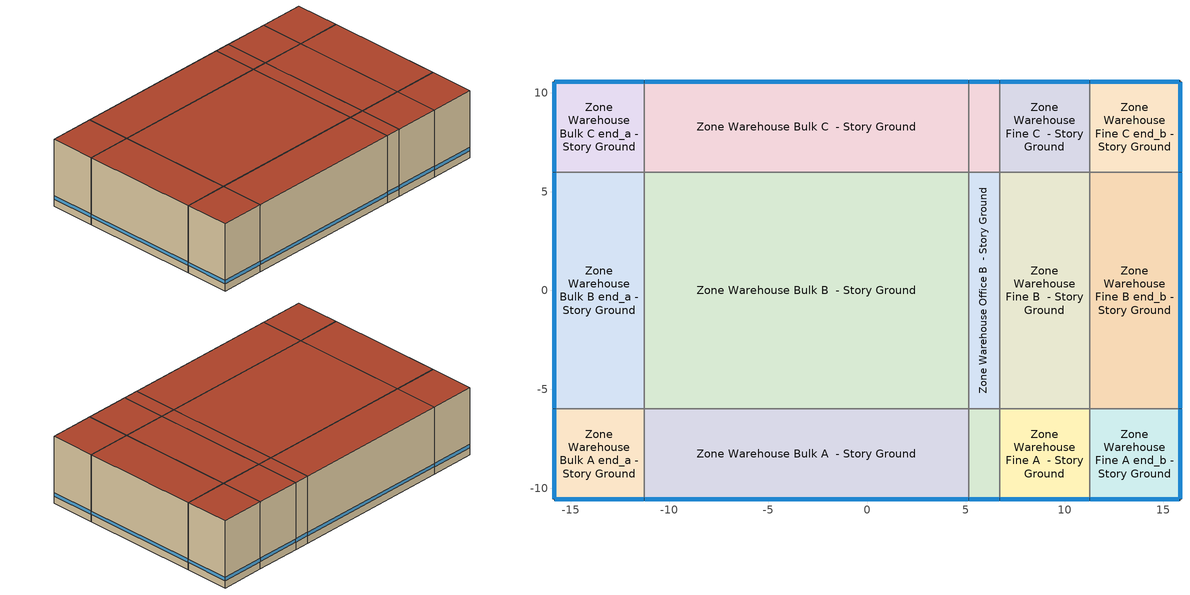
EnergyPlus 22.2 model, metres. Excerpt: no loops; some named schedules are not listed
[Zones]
Zone Warehouse Bulk A  - Story Ground
 floor ground (Foundation F 126 Perim 1642 Area 7508): -11.27,-10.56 -11.27,-5.99 5.16,-5.99 5.16,-10.56 z0
 wall outside (Typical Insulated Exterior Mass Wall R-14.08): -11.27,-10.56 5.16,-10.56 z0:7.01
 wall to Zone Warehouse Bulk A end_a - Story Ground (Typical Interior Wall): -11.27,-5.99 -11.27,-10.56 z0:7.01
 wall to Zone Warehouse Bulk B  - Story Ground (Typical Interior Wall): 5.16,-5.99 -11.27,-5.99 z0:7.01
 wall to Zone Warehouse Office A  - Story Ground (Typical Interior Wall): 5.16,-10.56 5.16,-5.99 z0:7.01
 window (U 0.42 SHGC 0.45 Dbl Ref-D Clr 6mm/13mm Arg): -11.24,-10.56 5.13,-10.56 z0.76:1.11
 roof outside (Typical Insulated Metal Building Roof R-13.89): 5.16,-10.56 5.16,-5.99 -11.27,-5.99 -11.27,-10.56 z7.01
Zone Warehouse Bulk A end_a - Story Ground
 floor ground (Foundation F 126 Perim 914 Area 209): -15.84,-10.56 -15.84,-5.99 -11.27,-5.99 -11.27,-10.56 z0
 wall outside (Typical Insulated Exterior Mass Wall R-14.08): -15.84,-5.99 -15.84,-10.56 -11.27,-10.56 z0:7.01
 wall to Zone Warehouse Bulk B end_a - Story Ground (Typical Interior Wall): -11.27,-5.99 -15.84,-5.99 z0:7.01
 window (U 0.42 SHGC 0.45 Dbl Ref-D Clr 6mm/13mm Arg): -15.84,-6.01 -15.84,-10.53 / -15.81,-10.56 -11.29,-10.56 z0.76:1.12
 roof outside (Typical Insulated Metal Building Roof R-13.89): -11.27,-10.56 -11.27,-5.99 -15.84,-5.99 -15.84,-10.56 z7.01
Zone Warehouse Bulk B  - Story Ground
 floor ground (Foundation F 126 Perim 0 Area 19663): -11.27,-5.99 -11.27,5.99 5.16,5.99 5.16,-5.99 z0
 wall to Zone Warehouse Bulk B end_a - Story Ground (Typical Interior Wall): -11.27,5.99 -11.27,-5.99 z0:7.01
 wall to Zone Warehouse Bulk C  - Story Ground (Typical Interior Wall): 5.16,5.99 -11.27,5.99 z0:7.01
 wall to Zone Warehouse Office B  - Story Ground (Typical Interior Wall): 5.16,-5.99 5.16,5.99 z0:7.01
 roof outside (Typical Insulated Metal Building Roof R-13.89): 5.16,-5.99 5.16,5.99 -11.27,5.99 -11.27,-5.99 z7.01
Zone Warehouse Bulk B end_a - Story Ground
 floor ground (Foundation F 126 Perim 1197 Area 5474): -15.84,-5.99 -15.84,5.99 -11.27,5.99 -11.27,-5.99 z0
 wall outside (Typical Insulated Exterior Mass Wall R-14.08): -15.84,5.99 -15.84,-5.99 z0:7.01
 wall to Zone Warehouse Bulk C end_a - Story Ground (Typical Interior Wall): -11.27,5.99 -15.84,5.99 z0:7.01
 window (U 0.42 SHGC 0.45 Dbl Ref-D Clr 6mm/13mm Arg): -15.84,5.96 -15.84,-5.96 z0.76:1.11
 roof outside (Typical Insulated Metal Building Roof R-13.89): -11.27,-5.99 -11.27,5.99 -15.84,5.99 -15.84,-5.99 z7.01
Zone Warehouse Bulk C  - Story Ground
 floor ground (Foundation F 126 Perim 1642 Area 7508): -11.27,5.99 -11.27,10.56 5.16,10.56 5.16,5.99 z0
 wall outside (Typical Insulated Exterior Mass Wall R-14.08): 5.16,10.56 -11.27,10.56 z0:7.01
 wall to Zone Warehouse Bulk C end_a - Story Ground (Typical Interior Wall): -11.27,10.56 -11.27,5.99 z0:7.01
 wall to Zone Warehouse Office C  - Story Ground (Typical Interior Wall): 5.16,5.99 5.16,10.56 z0:7.01
 window (U 0.42 SHGC 0.45 Dbl Ref-D Clr 6mm/13mm Arg): 5.13,10.56 -11.24,10.56 z0.76:1.11
 roof outside (Typical Insulated Metal Building Roof R-13.89): 5.16,5.99 5.16,10.56 -11.27,10.56 -11.27,5.99 z7.01
Zone Warehouse Bulk C end_a - Story Ground
 floor ground (Foundation F 126 Perim 914 Area 209): -15.84,5.99 -15.84,10.56 -11.27,10.56 -11.27,5.99 z0
 wall outside (Typical Insulated Exterior Mass Wall R-14.08): -11.27,10.56 -15.84,10.56 -15.84,5.99 z0:7.01
 window (U 0.42 SHGC 0.45 Dbl Ref-D Clr 6mm/13mm Arg): -15.84,10.53 -15.84,6.01 / -11.29,10.56 -15.81,10.56 z0.76:1.12
 roof outside (Typical Insulated Metal Building Roof R-13.89): -11.27,5.99 -11.27,10.56 -15.84,10.56 -15.84,5.99 z7.01
Zone Warehouse Fine A  - Story Ground
 floor ground (Foundation F 126 Perim 456 Area 2083): 6.71,-10.56 6.71,-5.99 11.27,-5.99 11.27,-10.56 z0
 wall outside (Typical Insulated Exterior Mass Wall R-14.08): 6.71,-10.56 11.27,-10.56 z0:7.01
 wall to Zone Warehouse Office A  - Story Ground (Typical Interior Wall): 6.71,-5.99 6.71,-10.56 z0:7.01
 wall to Zone Warehouse Fine B  - Story Ground (Typical Interior Wall): 11.27,-5.99 6.71,-5.99 z0:7.01
 wall to Zone Warehouse Fine A end_b - Story Ground (Typical Interior Wall): 11.27,-10.56 11.27,-5.99 z0:7.01
 window (U 0.42 SHGC 0.45 Dbl Ref-D Clr 6mm/13mm Arg): 6.73,-10.56 11.24,-10.56 z0.76:1.12
 roof outside (Typical Insulated Metal Building Roof R-13.89): 11.27,-10.56 11.27,-5.99 6.71,-5.99 6.71,-10.56 z7.01
Zone Warehouse Fine A end_b - Story Ground
 floor ground (Foundation F 126 Perim 914 Area 209): 11.27,-10.56 11.27,-5.99 15.84,-5.99 15.84,-10.56 z0
 wall outside (Typical Insulated Exterior Mass Wall R-14.08): 11.27,-10.56 15.84,-10.56 15.84,-5.99 z0:7.01
 wall to Zone Warehouse Fine B end_b - Story Ground (Typical Interior Wall): 15.84,-5.99 11.27,-5.99 z0:7.01
 window (U 0.42 SHGC 0.45 Dbl Ref-D Clr 6mm/13mm Arg): 15.84,-10.53 15.84,-6.01 / 11.29,-10.56 15.81,-10.56 z0.76:1.12
 roof outside (Typical Insulated Metal Building Roof R-13.89): 15.84,-10.56 15.84,-5.99 11.27,-5.99 11.27,-10.56 z7.01
Zone Warehouse Fine B  - Story Ground
 floor ground (Foundation F 126 Perim 0 Area 5456): 6.71,-5.99 6.71,5.99 11.27,5.99 11.27,-5.99 z0
 wall to Zone Warehouse Office B  - Story Ground (Typical Interior Wall): 6.71,5.99 6.71,-5.99 z0:7.01
 wall to Zone Warehouse Fine C  - Story Ground (Typical Interior Wall): 11.27,5.99 6.71,5.99 z0:7.01
 wall to Zone Warehouse Fine B end_b - Story Ground (Typical Interior Wall): 11.27,-5.99 11.27,5.99 z0:7.01
 roof outside (Typical Insulated Metal Building Roof R-13.89): 11.27,-5.99 11.27,5.99 6.71,5.99 6.71,-5.99 z7.01
Zone Warehouse Fine B end_b - Story Ground
 floor ground (Foundation F 126 Perim 1197 Area 5474): 11.27,-5.99 11.27,5.99 15.84,5.99 15.84,-5.99 z0
 wall outside (Typical Insulated Exterior Mass Wall R-14.08): 15.84,-5.99 15.84,5.99 z0:7.01
 wall to Zone Warehouse Fine C end_b - Story Ground (Typical Interior Wall): 15.84,5.99 11.27,5.99 z0:7.01
 window (U 0.42 SHGC 0.45 Dbl Ref-D Clr 6mm/13mm Arg): 15.84,-5.96 15.84,5.96 z0.76:1.11
 roof outside (Typical Insulated Metal Building Roof R-13.89): 15.84,-5.99 15.84,5.99 11.27,5.99 11.27,-5.99 z7.01
Zone Warehouse Fine C  - Story Ground
 floor ground (Foundation F 126 Perim 456 Area 2083): 6.71,5.99 6.71,10.56 11.27,10.56 11.27,5.99 z0
 wall outside (Typical Insulated Exterior Mass Wall R-14.08): 11.27,10.56 6.71,10.56 z0:7.01
 wall to Zone Warehouse Office C  - Story Ground (Typical Interior Wall): 6.71,10.56 6.71,5.99 z0:7.01
 wall to Zone Warehouse Fine C end_b - Story Ground (Typical Interior Wall): 11.27,5.99 11.27,10.56 z0:7.01
 window (U 0.42 SHGC 0.45 Dbl Ref-D Clr 6mm/13mm Arg): 11.24,10.56 6.73,10.56 z0.76:1.12
 roof outside (Typical Insulated Metal Building Roof R-13.89): 11.27,5.99 11.27,10.56 6.71,10.56 6.71,5.99 z7.01
Zone Warehouse Fine C end_b - Story Ground
 floor ground (Foundation F 126 Perim 914 Area 209): 11.27,5.99 11.27,10.56 15.84,10.56 15.84,5.99 z0
 wall outside (Typical Insulated Exterior Mass Wall R-14.08): 15.84,5.99 15.84,10.56 11.27,10.56 z0:7.01
 window (U 0.42 SHGC 0.45 Dbl Ref-D Clr 6mm/13mm Arg): 15.81,10.56 11.29,10.56 / 15.84,6.01 15.84,10.53 z0.76:1.12
 roof outside (Typical Insulated Metal Building Roof R-13.89): 15.84,5.99 15.84,10.56 11.27,10.56 11.27,5.99 z7.01
Zone Warehouse Office A  - Story Ground
 floor ground (Foundation F 126 Perim 155 Area 71): 5.16,-10.56 5.16,-5.99 6.71,-5.99 6.71,-10.56 z0
 wall outside (Typical Insulated Exterior Mass Wall R-14.08): 5.16,-10.56 6.71,-10.56 z0:7.01
 wall to Zone Warehouse Office B  - Story Ground (Typical Interior Wall): 6.71,-5.99 5.16,-5.99 z0:7.01
 window (U 0.42 SHGC 0.45 Dbl Ref-D Clr 6mm/13mm Arg): 5.18,-10.56 6.68,-10.56 z0.76:1.12
 roof outside (Typical Insulated Metal Building Roof R-13.89): 6.71,-10.56 6.71,-5.99 5.16,-5.99 5.16,-10.56 z7.01
Zone Warehouse Office B  - Story Ground
 floor ground (Foundation F 126 Perim 0 Area 1858): 5.16,-5.99 5.16,5.99 6.71,5.99 6.71,-5.99 z0
 wall to Zone Warehouse Office C  - Story Ground (Typical Interior Wall): 6.71,5.99 5.16,5.99 z0:7.01
 roof outside (Typical Insulated Metal Building Roof R-13.89): 6.71,-5.99 6.71,5.99 5.16,5.99 5.16,-5.99 z7.01
Zone Warehouse Office C  - Story Ground
 floor ground (Foundation F 126 Perim 155 Area 71): 5.16,5.99 5.16,10.56 6.71,10.56 6.71,5.99 z0
 wall outside (Typical Insulated Exterior Mass Wall R-14.08): 6.71,10.56 5.16,10.56 z0:7.01
 window (U 0.42 SHGC 0.45 Dbl Ref-D Clr 6mm/13mm Arg): 6.68,10.56 5.18,10.56 z0.76:1.12
 roof outside (Typical Insulated Metal Building Roof R-13.89): 6.71,5.99 6.71,10.56 5.16,10.56 5.16,5.99 z7.01
[Building]
90.1-2007|Warehouse: North Axis {deg}=0; Terrain=Urban; Loads Convergence Tolerance Value {W}=0.04; Temperature Convergence Tolerance Value {deltaC}=0.2; Solar Distribution=FullInteriorAndExterior; Maximum Number of Warmup Days=25; Minimum Number of Warmup Days=6
[Site:Location]
Kodiak Airport: Latitude {deg}=57.75; Longitude {deg}=-152.5; Time Zone {hr}=-9; Elevation {m}=5
[Site:GroundTemperature:FCfactorMethod]
January Ground Temperature {C}=-3.1; February Ground Temperature {C}=-17.7; March Ground Temperature {C}=-19.3; April Ground Temperature {C}=-17.6; May Ground Temperature {C}=-15.4; June Ground Temperature {C}=-10.3; July Ground Temperature {C}=0.7; August Ground Temperature {C}=10.6; September Ground Temperature {C}=16; October Ground Temperature {C}=16.9; November Ground Temperature {C}=14.2; December Ground Temperature {C}=6.7
[Site:WaterMainsTemperature]
Calculation Method=Correlation; Annual Average Outdoor Air Temperature {C}=-1.525; Maximum Difference In Monthly Average Outdoor Air Temperatures {deltaC}=36.2
[SizingPeriod:DesignDay] Day of Month=21; Dry-Bulb Temperature Range Modifier Type=DefaultMultipliers; Humidity Condition Type=Wetbulb; Barometric Pressure {Pa}=100917; Rain Indicator=No; Snow Indicator=No; Daylight Saving Time Indicator=No; Begin Environment Reset Mode=FullResetAtBeginEnvironment
Name | Month | Day Type | Maximum Dry-Bulb Temperature {C} | Daily Dry-Bulb Temperature Range {deltaC} | Wetbulb or DewPoint at Maximum Dry-Bulb {C} | Wind Speed {m/s} | Wind Direction {deg} | Solar Model Indicator | ASHRAE Clear Sky Optical Depth for Beam Irradiance (taub) | ASHRAE Clear Sky Optical Depth for Diffuse Irradiance (taud) | Sky Clearness
Kodiak Ann Clg .4% Condns DB=>MWB | 8 | SummerDesignDay | 20.3 | 6.3 | 14.1 | 5 | 320 | ASHRAETau | 0.322 | 2.497
Kodiak Ann Clg .4% Condns WB=>MDB | 8 | SummerDesignDay | 18.9 | 6.3 | 15 | 5 | 320 | ASHRAETau | 0.322 | 2.497
Kodiak Ann Htg 99.6% Condns DB | 1 | WinterDesignDay | -12.8 | 0 | -12.8 | 5.6 | 290 | ASHRAEClearSky |  |  | 0
Kodiak April .4% Condns DB=>MCWB | 4 | SummerDesignDay | 12.9 | 5.4 | 7 | 5 | 320 | ASHRAETau | 0.323 | 2.439
[Material] Thermal Absorptance=0.9
Name | Roughness | Thickness {m} | Conductivity {W/m-K} | Density {kg/m3} | Specific Heat {J/kg-K} | Solar Absorptance | Visible Absorptance
1/2IN Gypsum | Smooth | 0.0127 | 0.16 | 784.9 | 830 | 0.4 | 0.4
1IN Stucco | Smooth | 0.0253 | 0.6918 | 1858 | 837 | 0.7 | 0.92
8IN CONCRETE HW RefBldg | Rough | 0.2032 | 1.311 | 2240 | 836.8 | 0.7 | 0.7
G01 13mm gypsum board | Smooth | 0.0127 | 0.16 | 800 | 1090 | 0.7 | 0.5
Metal Roof Surface | Smooth | 0.0008 | 45.28 | 7824 | 500 | 0.7 | 0.7
Std Wood 6inch 2 | MediumSmooth | 0.15 | 0.12 | 540 | 1210 | 0.7 | 0.7
[Material:NoMass] Roughness=Smooth; Thermal Absorptance=0.9; Solar Absorptance=0.7; Visible Absorptance=0.7
Name | Thermal Resistance {m2-K/W}
Typical Insulation R-11.7 | 2.05979
Typical Insulation R-13.11 | 2.30859
[WindowMaterial:Gas]
ARGON 13MM: Gas Type=Argon; Thickness {m}=0.0127
[WindowMaterial:Glazing] Optical Data Type=SpectralAverage; Thickness {m}=0.006; Infrared Transmittance at Normal Incidence=0; Front Side Infrared Hemispherical Emissivity=0.84; Conductivity {W/m-K}=0.9; Dirt Correction Factor for Solar and Visible Transmittance=1; Solar Diffusing=No
Name | Solar Transmittance at Normal Incidence | Front Side Solar Reflectance at Normal Incidence | Back Side Solar Reflectance at Normal Incidence | Visible Transmittance at Normal Incidence | Front Side Visible Reflectance at Normal Incidence | Back Side Visible Reflectance at Normal Incidence | Back Side Infrared Hemispherical Emissivity
CLEAR 6MM | 0.775 | 0.071 | 0.071 | 0.881 | 0.08 | 0.08 | 0.84
REF D CLEAR 6MM | 0.429 | 0.308 | 0.379 | 0.334 | 0.453 | 0.505 | 0.82
[Construction]
InteriorFurnishings 2: Std Wood 6inch 2
Typical Insulated Exterior Mass Wall R-14.08: 1IN Stucco, 8IN CONCRETE HW RefBldg, Typical Insulation R-11.7, 1/2IN Gypsum
Typical Insulated Metal Building Roof R-13.89: Metal Roof Surface, Typical Insulation R-13.11
Typical Interior Wall: G01 13mm gypsum board, G01 13mm gypsum board
U 0.42 SHGC 0.45 Dbl Ref-D Clr 6mm/13mm Arg: REF D CLEAR 6MM, ARGON 13MM, CLEAR 6MM
[Construction:FfactorGroundFloor] F-Factor {W/m-K}=1.26344
Name | Area {m2} | PerimeterExposed {m}
Foundation F 126 Perim 0 Area 1858 | 18.5837 | 0
Foundation F 126 Perim 0 Area 19663 | 196.631 | 0
Foundation F 126 Perim 0 Area 5456 | 54.5611 | 0
Foundation F 126 Perim 1197 Area 5474 | 54.7413 | 11.9732
Foundation F 126 Perim 155 Area 71 | 7.09625 | 1.55211
Foundation F 126 Perim 1642 Area 7508 | 75.0845 | 16.4227
Foundation F 126 Perim 456 Area 2083 | 20.8344 | 4.55695
Foundation F 126 Perim 914 Area 209 | 20.9032 | 9.144
[Zone] Multiplier=1; Part of Total Floor Area=Yes
Zone Warehouse Bulk A  - Story Ground; Zone Warehouse Bulk A end_a - Story Ground; Zone Warehouse Bulk B  - Story Ground; Zone Warehouse Bulk B end_a - Story Ground; Zone Warehouse Bulk C  - Story Ground; Zone Warehouse Bulk C end_a - Story Ground; Zone Warehouse Fine A  - Story Ground; Zone Warehouse Fine A end_b - Story Ground; Zone Warehouse Fine B  - Story Ground; Zone Warehouse Fine B end_b - Story Ground; Zone Warehouse Fine C  - Story Ground; Zone Warehouse Fine C end_b - Story Ground; Zone Warehouse Office A  - Story Ground; Zone Warehouse Office B  - Story Ground; Zone Warehouse Office C  - Story Ground
[Space]
Name | Zone | Space Type
Warehouse Bulk A  - Story Ground | Zone Warehouse Bulk A  - Story Ground | Warehouse Bulk - 90.1-2007
Warehouse Bulk A end_a - Story Ground | Zone Warehouse Bulk A end_a - Story Ground | Warehouse Bulk - 90.1-2007
Warehouse Bulk B  - Story Ground | Zone Warehouse Bulk B  - Story Ground | Warehouse Bulk - 90.1-2007
Warehouse Bulk B end_a - Story Ground | Zone Warehouse Bulk B end_a - Story Ground | Warehouse Bulk - 90.1-2007
Warehouse Bulk C  - Story Ground | Zone Warehouse Bulk C  - Story Ground | Warehouse Bulk - 90.1-2007
Warehouse Bulk C end_a - Story Ground | Zone Warehouse Bulk C end_a - Story Ground | Warehouse Bulk - 90.1-2007
Warehouse Fine A  - Story Ground | Zone Warehouse Fine A  - Story Ground | Warehouse Fine - 90.1-2007
Warehouse Fine A end_b - Story Ground | Zone Warehouse Fine A end_b - Story Ground | Warehouse Fine - 90.1-2007
Warehouse Fine B  - Story Ground | Zone Warehouse Fine B  - Story Ground | Warehouse Fine - 90.1-2007
Warehouse Fine B end_b - Story Ground | Zone Warehouse Fine B end_b - Story Ground | Warehouse Fine - 90.1-2007
Warehouse Fine C  - Story Ground | Zone Warehouse Fine C  - Story Ground | Warehouse Fine - 90.1-2007
Warehouse Fine C end_b - Story Ground | Zone Warehouse Fine C end_b - Story Ground | Warehouse Fine - 90.1-2007
Warehouse Office A  - Story Ground | Zone Warehouse Office A  - Story Ground | Warehouse Office - 90.1-2007
Warehouse Office B  - Story Ground | Zone Warehouse Office B  - Story Ground | Warehouse Office - 90.1-2007
Warehouse Office C  - Story Ground | Zone Warehouse Office C  - Story Ground | Warehouse Office - 90.1-2007
[SpaceList]
Warehouse Bulk - 90.1-2007: Warehouse Bulk A end_a - Story Ground, Warehouse Bulk B end_a - Story Ground, Warehouse Bulk A  - Story Ground, Warehouse Bulk C end_a - Story Ground, Warehouse Bulk B  - Story Ground, Warehouse Bulk C  - Story Ground
Warehouse Fine - 90.1-2007: Warehouse Fine C end_b - Story Ground, Warehouse Fine B end_b - Story Ground, Warehouse Fine B  - Story Ground, Warehouse Fine A end_b - Story Ground, Warehouse Fine A  - Story Ground, Warehouse Fine C  - Story Ground
Warehouse Office - 90.1-2007: Warehouse Office A  - Story Ground, Warehouse Office B  - Story Ground, Warehouse Office C  - Story Ground
[Lights] Design Level Calculation Method=Watts/Area; Watts per Zone Floor Area {W/m2}=8; Return Air Fraction=0; Fraction Visible=0.18; Fraction Replaceable=1
Name | Zone or ZoneList or Space or SpaceList | Schedule | Fraction Radiant
Warehouse Bulk Lights | Warehouse Bulk - 90.1-2007 | Warehouse BLDG_LIGHT_STORAGE_SCH | 0.42
Warehouse Fine Lights | Warehouse Fine - 90.1-2007 | Warehouse BLDG_LIGHT_STORAGE_SCH | 0.42
Warehouse Office Lights | Warehouse Office - 90.1-2007 | Warehouse BLDG_LIGHT_OFFICE_SCH | 0.37
[ElectricEquipment] Design Level Calculation Method=Watts/Area
Name | Zone or ZoneList or Space or SpaceList | Schedule | Watts per Zone Floor Area {W/m2} | Fraction Lost | Fraction Latent | Fraction Radiant
Electric Equipment 1 | Warehouse Bulk - 90.1-2007 | Warehouse Bldg Equip | 150 | 0.95
Warehouse Bulk Elec Equip | Warehouse Bulk - 90.1-2007 | Warehouse Bldg Equip | 10 | 0 | 0 | 0.5
Electric Equipment 2 | Warehouse Fine - 90.1-2007 | Warehouse Bldg Equip | 150 | 0.95
Electric Equipment 3 | Warehouse Office - 90.1-2007 | Warehouse Office_Plug_SCH | 150 | 0.95
Warehouse Office Elec Equip | Warehouse Office - 90.1-2007 | Warehouse Office_Plug_SCH | 15 | 0 | 0 | 0.5
[ZoneInfiltration:DesignFlowRate] Schedule=Always On Discrete; Design Flow Rate Calculation Method=Flow/ExteriorArea; Constant Term Coefficient=0; Temperature Term Coefficient=0; Velocity Term Coefficient=0.224; Velocity Squared Term Coefficient=0
Name | Zone or ZoneList or Space or SpaceList | Flow Rate per Exterior Surface Area {m3/s-m2}
Warehouse Bulk A  - Story Ground Infiltration | Warehouse Bulk A  - Story Ground | 0.000620535
Warehouse Bulk A end_a - Story Ground Infiltration | Warehouse Bulk A end_a - Story Ground | 0.000773126
Warehouse Bulk B end_a - Story Ground Infiltration | Warehouse Bulk B end_a - Story Ground | 0.000620535
Warehouse Bulk C  - Story Ground Infiltration | Warehouse Bulk C  - Story Ground | 0.000620535
Warehouse Bulk C end_a - Story Ground Infiltration | Warehouse Bulk C end_a - Story Ground | 0.000773126
Warehouse Fine A  - Story Ground Infiltration | Warehouse Fine A  - Story Ground | 0.000620535
Warehouse Fine A end_b - Story Ground Infiltration | Warehouse Fine A end_b - Story Ground | 0.000773126
Warehouse Fine B end_b - Story Ground Infiltration | Warehouse Fine B end_b - Story Ground | 0.000620535
Warehouse Fine C  - Story Ground Infiltration | Warehouse Fine C  - Story Ground | 0.000620535
Warehouse Fine C end_b - Story Ground Infiltration | Warehouse Fine C end_b - Story Ground | 0.000773126
Warehouse Office A  - Story Ground Infiltration | Warehouse Office A  - Story Ground | 0.000620535
Warehouse Office C  - Story Ground Infiltration | Warehouse Office C  - Story Ground | 0.000620535
[ZoneControl:Thermostat] Temperature Difference Between Cutout And Setpoint {deltaC}=0
Name | Zone or ZoneList | Control Type Schedule | Control 1
Zone Warehouse Bulk A  - Story Ground Thermostat | Zone Warehouse Bulk A  - Story Ground | Zone Warehouse Bulk A  - Story Ground Thermostat Schedule | Warehouse Bulk - 90.1-2007 Thermostat
Zone Warehouse Bulk A end_a - Story Ground Thermostat | Zone Warehouse Bulk A end_a - Story Ground | Zone Warehouse Bulk A end_a - Story Ground Thermostat Schedule | Warehouse Bulk - 90.1-2007 Thermostat 1
Zone Warehouse Bulk B  - Story Ground Thermostat | Zone Warehouse Bulk B  - Story Ground | Zone Warehouse Bulk B  - Story Ground Thermostat Schedule | Warehouse Bulk - 90.1-2007 Thermostat 2
Zone Warehouse Bulk B end_a - Story Ground Thermostat | Zone Warehouse Bulk B end_a - Story Ground | Zone Warehouse Bulk B end_a - Story Ground Thermostat Schedule | Warehouse Bulk - 90.1-2007 Thermostat 3
Zone Warehouse Bulk C  - Story Ground Thermostat | Zone Warehouse Bulk C  - Story Ground | Zone Warehouse Bulk C  - Story Ground Thermostat Schedule | Warehouse Bulk - 90.1-2007 Thermostat 4
Zone Warehouse Bulk C end_a - Story Ground Thermostat | Zone Warehouse Bulk C end_a - Story Ground | Zone Warehouse Bulk C end_a - Story Ground Thermostat Schedule | Warehouse Bulk - 90.1-2007 Thermostat 5
[ThermostatSetpoint:DualSetpoint] Heating Setpoint Temperature Schedule=Warehouse Bulk Storage Heating Setpoint Schedule; Cooling Setpoint Temperature Schedule=Warehouse ClgSetp BulkStorage
Warehouse Bulk - 90.1-2007 Thermostat; Warehouse Bulk - 90.1-2007 Thermostat 1; Warehouse Bulk - 90.1-2007 Thermostat 2; Warehouse Bulk - 90.1-2007 Thermostat 3; Warehouse Bulk - 90.1-2007 Thermostat 4; Warehouse Bulk - 90.1-2007 Thermostat 5
[Zone equipment]
Zone Warehouse Bulk A  - Story Ground: Zone Warehouse Bulk A  - Story Ground Electric Baseboard
Zone Warehouse Bulk A end_a - Story Ground: Zone Warehouse Bulk A end_a - Story Ground Electric Baseboard
Zone Warehouse Bulk B  - Story Ground: Zone Warehouse Bulk B  - Story Ground Electric Baseboard
Zone Warehouse Bulk B end_a - Story Ground: Zone Warehouse Bulk B end_a - Story Ground Electric Baseboard
Zone Warehouse Bulk C  - Story Ground: Zone Warehouse Bulk C  - Story Ground Electric Baseboard
Zone Warehouse Bulk C end_a - Story Ground: Zone Warehouse Bulk C end_a - Story Ground Electric Baseboard
[Sizing:Zone] Zone Cooling Design Supply Air Temperature Input Method=SupplyAirTemperature; Zone Cooling Design Supply Air Temperature {C}=14; Zone Cooling Design Supply Air Temperature Difference {deltaC}=11.11; Zone Heating Design Supply Air Temperature Input Method=SupplyAirTemperature; Zone Heating Design Supply Air Temperature {C}=40; Zone Heating Design Supply Air Temperature Difference {deltaC}=11.11; Zone Cooling Design Supply Air Humidity Ratio {kgWater/kgDryAir}=0.0085; Zone Heating Design Supply Air Humidity Ratio {kgWater/kgDryAir}=0.008; Cooling Design Air Flow Method=DesignDay; Cooling Design Air Flow Rate {m3/s}=0; Cooling Minimum Air Flow per Zone Floor Area {m3/s-m2}=0.000762; Cooling Minimum Air Flow {m3/s}=0; Cooling Minimum Air Flow Fraction=0; Heating Design Air Flow Method=DesignDay; Heating Design Air Flow Rate {m3/s}=0; Heating Maximum Air Flow per Zone Floor Area {m3/s-m2}=0.002032; Heating Maximum Air Flow {m3/s}=0.141576; Heating Maximum Air Flow Fraction=0.3; Account for Dedicated Outdoor Air System=No; Zone Load Sizing Method=Sensible Load Only No Latent Load; Zone Latent Cooling Design Supply Air Humidity Ratio Input Method=HumidityRatioDifference; Zone Cooling Design Supply Air Humidity Ratio Difference {kgWater/kgDryAir}=0.005; Zone Latent Heating Design Supply Air Humidity Ratio Input Method=HumidityRatioDifference; Zone Humidification Design Supply Air Humidity Ratio Difference {kgWater/kgDryAir}=0.005
Name | Design Specification Outdoor Air Object
Zone Warehouse Bulk A  - Story Ground | Zone Warehouse Bulk A  - Story Ground DSOA Space List
Zone Warehouse Bulk A end_a - Story Ground | Zone Warehouse Bulk A end_a - Story Ground DSOA Space List
Zone Warehouse Bulk B  - Story Ground | Zone Warehouse Bulk B  - Story Ground DSOA Space List
Zone Warehouse Bulk B end_a - Story Ground | Zone Warehouse Bulk B end_a - Story Ground DSOA Space List
Zone Warehouse Bulk C  - Story Ground | Zone Warehouse Bulk C  - Story Ground DSOA Space List
Zone Warehouse Bulk C end_a - Story Ground | Zone Warehouse Bulk C end_a - Story Ground DSOA Space List
[DesignSpecification:OutdoorAir]
Warehouse Bulk Ventilation: Outdoor Air Method=Sum; Outdoor Air Flow per Person {m3/s-person}=0; Outdoor Air Flow per Zone Floor Area {m3/s-m2}=0.0003048; Outdoor Air Flow per Zone {m3/s}=0; Outdoor Air Flow Air Changes per Hour {1/hr}=0
[DesignSpecification:OutdoorAir:SpaceList] Space Design Specification Outdoor Air Object Name 1=Warehouse Bulk Ventilation
Name | Space Name 1
Zone Warehouse Bulk A  - Story Ground DSOA Space List | Warehouse Bulk A  - Story Ground
Zone Warehouse Bulk A end_a - Story Ground DSOA Space List | Warehouse Bulk A end_a - Story Ground
Zone Warehouse Bulk B  - Story Ground DSOA Space List | Warehouse Bulk B  - Story Ground
Zone Warehouse Bulk B end_a - Story Ground DSOA Space List | Warehouse Bulk B end_a - Story Ground
Zone Warehouse Bulk C  - Story Ground DSOA Space List | Warehouse Bulk C  - Story Ground
Zone Warehouse Bulk C end_a - Story Ground DSOA Space List | Warehouse Bulk C end_a - Story Ground
[InternalMass] Construction=InteriorFurnishings 2
Name | Zone or ZoneList | Space or SpaceList | Surface Area {m2}
Warehouse Fine A  - Story Ground Mass | Zone Warehouse Fine A  - Story Ground | Warehouse Fine A  - Story Ground | 41.6687
Warehouse Fine A end_b - Story Ground Mass | Zone Warehouse Fine A end_b - Story Ground | Warehouse Fine A end_b - Story Ground | 41.8064
Warehouse Fine B  - Story Ground Mass | Zone Warehouse Fine B  - Story Ground | Warehouse Fine B  - Story Ground | 109.122
Warehouse Fine B end_b - Story Ground Mass | Zone Warehouse Fine B end_b - Story Ground | Warehouse Fine B end_b - Story Ground | 109.483
Warehouse Fine C  - Story Ground Mass | Zone Warehouse Fine C  - Story Ground | Warehouse Fine C  - Story Ground | 41.6687
Warehouse Fine C end_b - Story Ground Mass | Zone Warehouse Fine C end_b - Story Ground | Warehouse Fine C end_b - Story Ground | 41.8064
Warehouse Office A  - Story Ground Mass | Zone Warehouse Office A  - Story Ground | Warehouse Office A  - Story Ground | 14.1925
Warehouse Office B  - Story Ground Mass | Zone Warehouse Office B  - Story Ground | Warehouse Office B  - Story Ground | 37.1674
Warehouse Office C  - Story Ground Mass | Zone Warehouse Office C  - Story Ground | Warehouse Office C  - Story Ground | 14.1925
[People]
Warehouse Office People: Zone or ZoneList or Space or SpaceList=Warehouse Office - 90.1-2007; Number of People Schedule=Warehouse BLDG_OCC_SCH; Number of People Calculation Method=People/Area; People per Floor Area {person/m2}=0.0210973; Fraction Radiant=0.3; Activity Level Schedule=Warehouse Office Activity Schedule; Enable ASHRAE 55 Comfort Warnings=Yes; Work Efficiency Schedule=Work Efficiency Schedule; Clothing Insulation Schedule=Clothing Schedule; Air Velocity Schedule=Air Velocity Schedule; Thermal Comfort Model 1 Type=Fanger; Thermal Comfort Model 2 Type=AdaptiveASH55
[Exterior:Lights] Control Option=AstronomicalClock
Name | Schedule | Design Level {W}
NonDimming Exterior Lights Def | OfficeSmall Exterior_lighting_schedule_a | 50.7
Occ Sensing Exterior Lights Def | OfficeSmall Exterior_lighting_schedule_b | 861.3
[Schedule:Day:Interval]
Warehouse BLDG_LIGHT_STORAGE_SCH Default: Average, 24:00, 0.1
Warehouse BLDG_LIGHT_STORAGE_SCH Sat|Wkdy Day; autogen Schedule Rule 22 1_day_sch: Average, 06:30, 0.1, 06:40, 0.183333, 06:50, 0.266667, 07:00, 0.35, 07:10, 0.433333, 07:20, 0.516667, 07:30, 0.6, 07:40, 0.625, 07:50, 0.65, 08:00, 0.675, 08:09, 0.7, 08:19, 0.725, 08:29, 0.75, 08:30, 0.75, 08:39, 0.766667, 08:49, 0.783333, 08:59, 0.8, 09:09, 0.816667, 09:19, 0.833333, 09:29, 0.85, 09:30, 0.85, 15:30, 0.85, 15:39, 0.833333, 15:49, 0.816667, 15:59, 0.8, 16:09, 0.783333, 16:19, 0.766667, 16:30, 0.75, 16:40, 0.725, 16:50, 0.7, 17:00, 0.675, 17:10, 0.65, 17:20, 0.625, 17:30, 0.6, 17:40, 0.516667, 17:50, 0.433333, 18:00, 0.35, 18:10, 0.266667, 18:20, 0.183333, 18:30, 0.1, 24:00, 0.1
Schedule Day 88: No, 01:00, 0.0153849, 02:00, 0.0307695, 03:00, 0.046154, 04:00, 0.0615386, 05:00, 0.0769232, 06:00, 0.0923077, 07:00, 0, 08:00, 0, 09:00, 0, 10:00, 0, 11:00, 0, 12:00, 0, 13:00, 0, 14:00, 0, 15:00, 0, 16:00, 0, 17:00, 0, 18:00, 0, 19:00, 0, 20:00, 0, 21:00, 0, 22:00, 0, 23:00, 0, 24:00, 0
Schedule Day 89; Schedule Day 68; Schedule Day 56; Schedule Day 50; Schedule Day 100; Schedule Day 101; Schedule Day 74: No, 01:00, 0, 02:00, 0, 03:00, 0, 04:00, 0, 05:00, 0, 06:00, 0, 07:00, 0, 08:00, 0, 09:00, 0, 10:00, 0, 11:00, 0, 12:00, 0, 13:00, 0, 14:00, 0, 15:00, 0, 16:00, 0, 17:00, 0, 18:00, 0, 19:00, 0, 20:00, 0, 21:00, 0, 22:00, 0, 23:00, 0, 24:00, 0
Schedule Day 90: No, 01:00, 0, 02:00, 0, 03:00, 0, 04:00, 0, 05:00, 0, 06:00, 0, 07:00, 0.35, 08:00, 0.675, 09:00, 0.801667, 10:00, 0.85, 11:00, 0.85, 12:00, 0.85, 13:00, 0.85, 14:00, 0.85, 15:00, 0.85, 16:00, 0.798333, 17:00, 0.675, 18:00, 0.35, 19:00, 0.1, 20:00, 0.1, 21:00, 0.1, 22:00, 0.1, 23:00, 0.1, 24:00, 0.1
Warehouse BLDG_LIGHT_STORAGE_SCH Summer Design Day; Warehouse BLDG_LIGHT_OFFICE_SCH Summer Design Day; Warehouse Office_Plug_SCH Summer Design Day: No, 24:00, 1
Warehouse BLDG_LIGHT_STORAGE_SCH Winter Design Day; Warehouse BLDG_LIGHT_OFFICE_SCH Winter Design Day; Warehouse Office_Plug_SCH Winter Design Day: No, 24:00, 0
Warehouse Bldg Equip Sun|Hol Day: Average, 24:00, 0
autogen Warehouse Bldg Equip 1_day_sch; Warehouse Bldg Equip Default: Average, 08:00, 0.25, 12:00, 1, 13:00, 0.25, 17:00, 1, 24:00, 0.25
Schedule Day 67: No, 01:00, 0.0312507, 02:00, 0.0625006, 03:00, 0.0937505, 04:00, 0.125, 05:00, 0.15625, 06:00, 0.1875, 07:00, 0, 08:00, 0, 09:00, 0, 10:00, 0, 11:00, 0, 12:00, 0, 13:00, 0, 14:00, 0, 15:00, 0, 16:00, 0, 17:00, 0, 18:00, 0, 19:00, 0, 20:00, 0, 21:00, 0, 22:00, 0, 23:00, 0, 24:00, 0
Schedule Day 69: No, 01:00, 0, 02:00, 0, 03:00, 0, 04:00, 0, 05:00, 0, 06:00, 0, 07:00, 0.21875, 08:00, 0.25, 09:00, 0.4375, 10:00, 0.625, 11:00, 0.8125, 12:00, 1, 13:00, 0.25, 14:00, 0.4375, 15:00, 0.625, 16:00, 0.8125, 17:00, 1, 18:00, 0.892857, 19:00, 0.785714, 20:00, 0.678571, 21:00, 0.571429, 22:00, 0.464286, 23:00, 0.357143, 24:00, 0.25
Warehouse Bldg Equip Summer Design Day; Warehouse Bldg Equip Winter Design Day: No, 08:00, 0.25, 12:00, 1, 13:00, 0.25, 17:00, 1, 24:00, 0.25
Warehouse BLDG_LIGHT_OFFICE_SCH Default: Average, 24:00, 0.18
Warehouse BLDG_LIGHT_OFFICE_SCH Sat|Wkdy Day; autogen Schedule Rule 29 1_day_sch: Average, 05:30, 0.18, 05:40, 0.188333, 05:50, 0.196667, 06:00, 0.205, 06:10, 0.213333, 06:20, 0.221667, 06:30, 0.23, 06:40, 0.261667, 06:50, 0.293333, 07:00, 0.325, 07:10, 0.356667, 07:20, 0.388333, 07:30, 0.42, 07:40, 0.478333, 07:50, 0.536667, 08:00, 0.595, 08:09, 0.653333, 08:19, 0.711667, 08:29, 0.77, 08:30, 0.77, 11:30, 0.77, 11:39, 0.755, 11:49, 0.74, 11:59, 0.725, 12:09, 0.71, 12:19, 0.695, 12:29, 0.68, 12:30, 0.68, 12:39, 0.695, 12:49, 0.71, 12:59, 0.725, 13:09, 0.74, 13:19, 0.755, 13:29, 0.77, 13:30, 0.77, 16:30, 0.77, 16:40, 0.743333, 16:50, 0.716667, 17:00, 0.69, 17:10, 0.663333, 17:20, 0.636667, 17:30, 0.61, 17:40, 0.538333, 17:50, 0.466667, 18:00, 0.395, 18:10, 0.323333, 18:20, 0.251667, 18:30, 0.18, 24:00, 0.18
Schedule Day 55: No, 01:00, 0.0327279, 02:00, 0.065455, 03:00, 0.0981822, 04:00, 0.130909, 05:00, 0.163636, 06:00, 0.205, 07:00, 0, 08:00, 0, 09:00, 0, 10:00, 0, 11:00, 0, 12:00, 0, 13:00, 0, 14:00, 0, 15:00, 0, 16:00, 0, 17:00, 0, 18:00, 0, 19:00, 0, 20:00, 0, 21:00, 0, 22:00, 0, 23:00, 0, 24:00, 0
Schedule Day 57: No, 01:00, 0, 02:00, 0, 03:00, 0, 04:00, 0, 05:00, 0, 06:00, 0, 07:00, 0.325, 08:00, 0.595, 09:00, 0.77, 10:00, 0.77, 11:00, 0.77, 12:00, 0.7235, 13:00, 0.7265, 14:00, 0.77, 15:00, 0.77, 16:00, 0.77, 17:00, 0.69, 18:00, 0.395, 19:00, 0.18, 20:00, 0.18, 21:00, 0.18, 22:00, 0.18, 23:00, 0.18, 24:00, 0.18
Warehouse Office_Plug_SCH Default: Average, 24:00, 0.25545
Warehouse Office_Plug_SCH Sat|Wkdy Day; autogen Schedule Rule 30 1_day_sch: Average, 05:30, 0.25545, 05:40, 0.261343, 05:50, 0.267236, 06:00, 0.273128, 06:10, 0.279021, 06:20, 0.284914, 06:30, 0.290807, 06:40, 0.323118, 06:50, 0.35543, 07:00, 0.387742, 07:10, 0.420054, 07:20, 0.452366, 07:30, 0.484677, 07:40, 0.565457, 07:50, 0.646237, 08:00, 0.727016, 08:09, 0.807796, 08:19, 0.888575, 08:29, 0.969355, 08:30, 0.969355, 11:30, 0.969355, 11:39, 0.959661, 11:49, 0.949968, 11:59, 0.940274, 12:09, 0.930581, 12:19, 0.920887, 12:29, 0.911194, 12:30, 0.911194, 12:39, 0.920887, 12:49, 0.930581, 12:59, 0.940274, 13:09, 0.949968, 13:19, 0.959661, 13:29, 0.969355, 13:30, 0.969355, 16:30, 0.969355, 16:40, 0.888575, 16:50, 0.807796, 17:00, 0.727016, 17:10, 0.646237, 17:20, 0.565457, 17:30, 0.484677, 17:40, 0.446473, 17:50, 0.408268, 18:00, 0.370064, 18:10, 0.331859, 18:20, 0.293655, 18:30, 0.25545, 24:00, 0.25545
Schedule Day 49: No, 01:00, 0.0464464, 02:00, 0.0928916, 03:00, 0.139337, 04:00, 0.185782, 05:00, 0.232227, 06:00, 0.273128, 07:00, 0, 08:00, 0, 09:00, 0, 10:00, 0, 11:00, 0, 12:00, 0, 13:00, 0, 14:00, 0, 15:00, 0, 16:00, 0, 17:00, 0, 18:00, 0, 19:00, 0, 20:00, 0, 21:00, 0, 22:00, 0, 23:00, 0, 24:00, 0
OfficeSmall Exterior_lighting_schedule_a Default; OfficeSmall Exterior_lighting_schedule_a Summer Design Day; OfficeSmall Exterior_lighting_schedule_a Winter Design Day: No, 06:00, 0, 24:00, 1
OfficeSmall Exterior_lighting_schedule_b Default; OfficeSmall Exterior_lighting_schedule_b Summer Design Day; OfficeSmall Exterior_lighting_schedule_b Winter Design Day: No, 06:00, 0.7, 24:00, 1
Schedule Day 102; Schedule Day 75: No, 01:00, 0, 02:00, 0, 03:00, 0, 04:00, 0, 05:00, 0, 06:00, 0, 07:00, 1, 08:00, 1, 09:00, 1, 10:00, 1, 11:00, 1, 12:00, 1, 13:00, 1, 14:00, 1, 15:00, 1, 16:00, 1, 17:00, 1, 18:00, 1, 19:00, 1, 20:00, 1, 21:00, 1, 22:00, 1, 23:00, 1, 24:00, 1
Schedule Day 73: No, 01:00, 0.7, 02:00, 0.7, 03:00, 0.7, 04:00, 0.7, 05:00, 0.7, 06:00, 0.7, 07:00, 0, 08:00, 0, 09:00, 0, 10:00, 0, 11:00, 0, 12:00, 0, 13:00, 0, 14:00, 0, 15:00, 0, 16:00, 0, 17:00, 0, 18:00, 0, 19:00, 0, 20:00, 0, 21:00, 0, 22:00, 0, 23:00, 0, 24:00, 0
[Schedule:Week:Daily]
Warehouse BLDG_LIGHT_STORAGE_SCH Week Rule - Jan1-Mar4: Warehouse BLDG_LIGHT_STORAGE_SCH Default, Warehouse BLDG_LIGHT_STORAGE_SCH Sat|Wkdy Day, Warehouse BLDG_LIGHT_STORAGE_SCH Sat|Wkdy Day, Warehouse BLDG_LIGHT_STORAGE_SCH Sat|Wkdy Day, Warehouse BLDG_LIGHT_STORAGE_SCH Sat|Wkdy Day, Warehouse BLDG_LIGHT_STORAGE_SCH Sat|Wkdy Day, Warehouse BLDG_LIGHT_STORAGE_SCH Sat|Wkdy Day, Warehouse BLDG_LIGHT_STORAGE_SCH Default, Warehouse BLDG_LIGHT_STORAGE_SCH Summer Design Day, Warehouse BLDG_LIGHT_STORAGE_SCH Winter Design Day, Warehouse BLDG_LIGHT_STORAGE_SCH Default, Warehouse BLDG_LIGHT_STORAGE_SCH Default
Warehouse BLDG_LIGHT_STORAGE_SCH Week Rule - Mar5-Nov4; Warehouse BLDG_LIGHT_STORAGE_SCH Week Rule - Nov12-Dec31: autogen Schedule Rule 22 1_day_sch, Warehouse BLDG_LIGHT_STORAGE_SCH Sat|Wkdy Day, Warehouse BLDG_LIGHT_STORAGE_SCH Sat|Wkdy Day, Warehouse BLDG_LIGHT_STORAGE_SCH Sat|Wkdy Day, Warehouse BLDG_LIGHT_STORAGE_SCH Sat|Wkdy Day, Warehouse BLDG_LIGHT_STORAGE_SCH Sat|Wkdy Day, Warehouse BLDG_LIGHT_STORAGE_SCH Sat|Wkdy Day, Warehouse BLDG_LIGHT_STORAGE_SCH Default, Warehouse BLDG_LIGHT_STORAGE_SCH Summer Design Day, Warehouse BLDG_LIGHT_STORAGE_SCH Winter Design Day, Warehouse BLDG_LIGHT_STORAGE_SCH Default, Warehouse BLDG_LIGHT_STORAGE_SCH Default
Warehouse BLDG_LIGHT_STORAGE_SCH Week Rule - Nov5-Nov11: autogen Schedule Rule 22 1_day_sch, Warehouse BLDG_LIGHT_STORAGE_SCH Sat|Wkdy Day, Warehouse BLDG_LIGHT_STORAGE_SCH Sat|Wkdy Day, Schedule Day 88, Schedule Day 89, Schedule Day 90, Warehouse BLDG_LIGHT_STORAGE_SCH Sat|Wkdy Day, Warehouse BLDG_LIGHT_STORAGE_SCH Default, Warehouse BLDG_LIGHT_STORAGE_SCH Summer Design Day, Warehouse BLDG_LIGHT_STORAGE_SCH Winter Design Day, Warehouse BLDG_LIGHT_STORAGE_SCH Default, Warehouse BLDG_LIGHT_STORAGE_SCH Default
Warehouse Bldg Equip Week Rule - Jan1-Mar4: Warehouse Bldg Equip Sun|Hol Day, autogen Warehouse Bldg Equip 1_day_sch, Warehouse Bldg Equip Default, Warehouse Bldg Equip Default, Warehouse Bldg Equip Default, Warehouse Bldg Equip Default, Warehouse Bldg Equip Default, Warehouse Bldg Equip Default, Warehouse Bldg Equip Summer Design Day, Warehouse Bldg Equip Winter Design Day, Warehouse Bldg Equip Default, Warehouse Bldg Equip Default
Warehouse Bldg Equip Week Rule - Mar5-Nov4; Warehouse Bldg Equip Week Rule - Nov12-Dec31: Warehouse Bldg Equip Sun|Hol Day, Warehouse Bldg Equip Default, Warehouse Bldg Equip Default, Warehouse Bldg Equip Default, Warehouse Bldg Equip Default, Warehouse Bldg Equip Default, Warehouse Bldg Equip Default, Warehouse Bldg Equip Default, Warehouse Bldg Equip Summer Design Day, Warehouse Bldg Equip Winter Design Day, Warehouse Bldg Equip Default, Warehouse Bldg Equip Default
Warehouse Bldg Equip Week Rule - Nov5-Nov11: Warehouse Bldg Equip Sun|Hol Day, Warehouse Bldg Equip Default, Warehouse Bldg Equip Default, Schedule Day 67, Schedule Day 68, Schedule Day 69, Warehouse Bldg Equip Default, Warehouse Bldg Equip Default, Warehouse Bldg Equip Summer Design Day, Warehouse Bldg Equip Winter Design Day, Warehouse Bldg Equip Default, Warehouse Bldg Equip Default
Warehouse BLDG_LIGHT_OFFICE_SCH Week Rule - Jan1-Mar4: Warehouse BLDG_LIGHT_OFFICE_SCH Default, Warehouse BLDG_LIGHT_OFFICE_SCH Sat|Wkdy Day, Warehouse BLDG_LIGHT_OFFICE_SCH Sat|Wkdy Day, Warehouse BLDG_LIGHT_OFFICE_SCH Sat|Wkdy Day, Warehouse BLDG_LIGHT_OFFICE_SCH Sat|Wkdy Day, Warehouse BLDG_LIGHT_OFFICE_SCH Sat|Wkdy Day, Warehouse BLDG_LIGHT_OFFICE_SCH Sat|Wkdy Day, Warehouse BLDG_LIGHT_OFFICE_SCH Default, Warehouse BLDG_LIGHT_OFFICE_SCH Summer Design Day, Warehouse BLDG_LIGHT_OFFICE_SCH Winter Design Day, Warehouse BLDG_LIGHT_OFFICE_SCH Default, Warehouse BLDG_LIGHT_OFFICE_SCH Default
Warehouse BLDG_LIGHT_OFFICE_SCH Week Rule - Mar5-Nov4; Warehouse BLDG_LIGHT_OFFICE_SCH Week Rule - Nov12-Dec31: autogen Schedule Rule 29 1_day_sch, Warehouse BLDG_LIGHT_OFFICE_SCH Sat|Wkdy Day, Warehouse BLDG_LIGHT_OFFICE_SCH Sat|Wkdy Day, Warehouse BLDG_LIGHT_OFFICE_SCH Sat|Wkdy Day, Warehouse BLDG_LIGHT_OFFICE_SCH Sat|Wkdy Day, Warehouse BLDG_LIGHT_OFFICE_SCH Sat|Wkdy Day, Warehouse BLDG_LIGHT_OFFICE_SCH Sat|Wkdy Day, Warehouse BLDG_LIGHT_OFFICE_SCH Default, Warehouse BLDG_LIGHT_OFFICE_SCH Summer Design Day, Warehouse BLDG_LIGHT_OFFICE_SCH Winter Design Day, Warehouse BLDG_LIGHT_OFFICE_SCH Default, Warehouse BLDG_LIGHT_OFFICE_SCH Default
Warehouse BLDG_LIGHT_OFFICE_SCH Week Rule - Nov5-Nov11: autogen Schedule Rule 29 1_day_sch, Warehouse BLDG_LIGHT_OFFICE_SCH Sat|Wkdy Day, Warehouse BLDG_LIGHT_OFFICE_SCH Sat|Wkdy Day, Schedule Day 55, Schedule Day 56, Schedule Day 57, Warehouse BLDG_LIGHT_OFFICE_SCH Sat|Wkdy Day, Warehouse BLDG_LIGHT_OFFICE_SCH Default, Warehouse BLDG_LIGHT_OFFICE_SCH Summer Design Day, Warehouse BLDG_LIGHT_OFFICE_SCH Winter Design Day, Warehouse BLDG_LIGHT_OFFICE_SCH Default, Warehouse BLDG_LIGHT_OFFICE_SCH Default
Warehouse BLDG_OCC_SCH Week Rule - Jan1-Mar4: Warehouse BLDG_OCC_SCH Default, Warehouse BLDG_OCC_SCH WntrDsn|SmrDsn|Sat|Wkdy Day, Warehouse BLDG_OCC_SCH WntrDsn|SmrDsn|Sat|Wkdy Day, Warehouse BLDG_OCC_SCH WntrDsn|SmrDsn|Sat|Wkdy Day, Warehouse BLDG_OCC_SCH WntrDsn|SmrDsn|Sat|Wkdy Day, Warehouse BLDG_OCC_SCH WntrDsn|SmrDsn|Sat|Wkdy Day, Warehouse BLDG_OCC_SCH WntrDsn|SmrDsn|Sat|Wkdy Day, Warehouse BLDG_OCC_SCH Default, Warehouse BLDG_OCC_SCH Summer Design Day, Warehouse BLDG_OCC_SCH Winter Design Day, Warehouse BLDG_OCC_SCH Default, Warehouse BLDG_OCC_SCH Default
Warehouse BLDG_OCC_SCH Week Rule - Mar5-Dec31: autogen Schedule Rule 21 1_day_sch, Warehouse BLDG_OCC_SCH WntrDsn|SmrDsn|Sat|Wkdy Day, Warehouse BLDG_OCC_SCH WntrDsn|SmrDsn|Sat|Wkdy Day, Warehouse BLDG_OCC_SCH WntrDsn|SmrDsn|Sat|Wkdy Day, Warehouse BLDG_OCC_SCH WntrDsn|SmrDsn|Sat|Wkdy Day, Warehouse BLDG_OCC_SCH WntrDsn|SmrDsn|Sat|Wkdy Day, Warehouse BLDG_OCC_SCH WntrDsn|SmrDsn|Sat|Wkdy Day, Warehouse BLDG_OCC_SCH Default, Warehouse BLDG_OCC_SCH Summer Design Day, Warehouse BLDG_OCC_SCH Winter Design Day, Warehouse BLDG_OCC_SCH Default, Warehouse BLDG_OCC_SCH Default
Warehouse Office Activity Schedule Week Rule - Jan1-Feb25: Warehouse Office Activity Schedule Default, autogen Warehouse Office Activity Schedule 0_day_sch, Warehouse Office Activity Schedule Default, Warehouse Office Activity Schedule Default, autogen Warehouse Office Activity Schedule 1_day_sch, Warehouse Office Activity Schedule Default, Warehouse Office Activity Schedule Default, Warehouse Office Activity Schedule Default, Warehouse Office Activity Schedule Summer Design Day, Warehouse Office Activity Schedule Winter Design Day, Warehouse Office Activity Schedule Default, Warehouse Office Activity Schedule Default
Warehouse Office Activity Schedule Week Rule - Feb26-Mar4: Warehouse Office Activity Schedule Default, autogen Warehouse Office Activity Schedule 0_day_sch, Warehouse Office Activity Schedule Default, autogen Warehouse Office Activity Schedule 1_day_sch, Warehouse Office Activity Schedule Default, Warehouse Office Activity Schedule Default, Warehouse Office Activity Schedule Default, Warehouse Office Activity Schedule Default, Warehouse Office Activity Schedule Summer Design Day, Warehouse Office Activity Schedule Winter Design Day, Warehouse Office Activity Schedule Default, Warehouse Office Activity Schedule Default
Warehouse Office Activity Schedule Week Rule - Mar5-Dec31: autogen Warehouse Office Activity Schedule 0_day_sch, Warehouse Office Activity Schedule Default, Warehouse Office Activity Schedule Default, autogen Warehouse Office Activity Schedule 1_day_sch, Warehouse Office Activity Schedule Default, Warehouse Office Activity Schedule Default, Warehouse Office Activity Schedule Default, Warehouse Office Activity Schedule Default, Warehouse Office Activity Schedule Summer Design Day, Warehouse Office Activity Schedule Winter Design Day, Warehouse Office Activity Schedule Default, Warehouse Office Activity Schedule Default
Work Efficiency Schedule Week Rule - Jan1-Nov4; Work Efficiency Schedule Week Rule - Nov12-Dec31: Work Efficiency Schedule Default, Work Efficiency Schedule Default, Work Efficiency Schedule Default, Work Efficiency Schedule Default, Work Efficiency Schedule Default, Work Efficiency Schedule Default, Work Efficiency Schedule Default, Work Efficiency Schedule Default, Work Efficiency Schedule Default, Work Efficiency Schedule Default, Work Efficiency Schedule Default, Work Efficiency Schedule Default
Work Efficiency Schedule Week Rule - Nov5-Nov11: Work Efficiency Schedule Default, Work Efficiency Schedule Default, Work Efficiency Schedule Default, Schedule Day 82, Schedule Day 83, Schedule Day 84, Work Efficiency Schedule Default, Work Efficiency Schedule Default, Work Efficiency Schedule Default, Work Efficiency Schedule Default, Work Efficiency Schedule Default, Work Efficiency Schedule Default
Clothing Schedule Week Rule - Jan1-Dec31: Clothing Schedule Default Winter Clothes, Clothing Schedule Default Winter Clothes, Clothing Schedule Default Winter Clothes, Clothing Schedule Default Winter Clothes, Clothing Schedule Default Winter Clothes, Clothing Schedule Default Winter Clothes, Clothing Schedule Default Winter Clothes, Clothing Schedule Default Winter Clothes, Clothing Schedule Default Winter Clothes, Clothing Schedule Default Winter Clothes, Clothing Schedule Default Winter Clothes, Clothing Schedule Default Winter Clothes
Air Velocity Schedule Week Rule - Jan1-Dec31: Air Velocity Schedule Default, Air Velocity Schedule Default, Air Velocity Schedule Default, Air Velocity Schedule Default, Air Velocity Schedule Default, Air Velocity Schedule Default, Air Velocity Schedule Default, Air Velocity Schedule Default, Air Velocity Schedule Default, Air Velocity Schedule Default, Air Velocity Schedule Default, Air Velocity Schedule Default
Warehouse Office_Plug_SCH Week Rule - Jan1-Mar4: Warehouse Office_Plug_SCH Default, Warehouse Office_Plug_SCH Sat|Wkdy Day, Warehouse Office_Plug_SCH Sat|Wkdy Day, Warehouse Office_Plug_SCH Sat|Wkdy Day, Warehouse Office_Plug_SCH Sat|Wkdy Day, Warehouse Office_Plug_SCH Sat|Wkdy Day, Warehouse Office_Plug_SCH Sat|Wkdy Day, Warehouse Office_Plug_SCH Default, Warehouse Office_Plug_SCH Summer Design Day, Warehouse Office_Plug_SCH Winter Design Day, Warehouse Office_Plug_SCH Default, Warehouse Office_Plug_SCH Default
Warehouse Office_Plug_SCH Week Rule - Mar5-Nov4; Warehouse Office_Plug_SCH Week Rule - Nov12-Dec31: autogen Schedule Rule 30 1_day_sch, Warehouse Office_Plug_SCH Sat|Wkdy Day, Warehouse Office_Plug_SCH Sat|Wkdy Day, Warehouse Office_Plug_SCH Sat|Wkdy Day, Warehouse Office_Plug_SCH Sat|Wkdy Day, Warehouse Office_Plug_SCH Sat|Wkdy Day, Warehouse Office_Plug_SCH Sat|Wkdy Day, Warehouse Office_Plug_SCH Default, Warehouse Office_Plug_SCH Summer Design Day, Warehouse Office_Plug_SCH Winter Design Day, Warehouse Office_Plug_SCH Default, Warehouse Office_Plug_SCH Default
Warehouse Office_Plug_SCH Week Rule - Nov5-Nov11: autogen Schedule Rule 30 1_day_sch, Warehouse Office_Plug_SCH Sat|Wkdy Day, Warehouse Office_Plug_SCH Sat|Wkdy Day, Schedule Day 49, Schedule Day 50, Schedule Day 51, Warehouse Office_Plug_SCH Sat|Wkdy Day, Warehouse Office_Plug_SCH Default, Warehouse Office_Plug_SCH Summer Design Day, Warehouse Office_Plug_SCH Winter Design Day, Warehouse Office_Plug_SCH Default, Warehouse Office_Plug_SCH Default
OfficeSmall Exterior_lighting_schedule_a Week Rule - Jan1-Nov4; OfficeSmall Exterior_lighting_schedule_a Week Rule - Nov12-Dec31: OfficeSmall Exterior_lighting_schedule_a Default, OfficeSmall Exterior_lighting_schedule_a Default, OfficeSmall Exterior_lighting_schedule_a Default, OfficeSmall Exterior_lighting_schedule_a Default, OfficeSmall Exterior_lighting_schedule_a Default, OfficeSmall Exterior_lighting_schedule_a Default, OfficeSmall Exterior_lighting_schedule_a Default, OfficeSmall Exterior_lighting_schedule_a Default, OfficeSmall Exterior_lighting_schedule_a Summer Design Day, OfficeSmall Exterior_lighting_schedule_a Winter Design Day, OfficeSmall Exterior_lighting_schedule_a Default, OfficeSmall Exterior_lighting_schedule_a Default
OfficeSmall Exterior_lighting_schedule_a Week Rule - Nov5-Nov11: OfficeSmall Exterior_lighting_schedule_a Default, OfficeSmall Exterior_lighting_schedule_a Default, OfficeSmall Exterior_lighting_schedule_a Default, Schedule Day 100, Schedule Day 101, Schedule Day 102, OfficeSmall Exterior_lighting_schedule_a Default, OfficeSmall Exterior_lighting_schedule_a Default, OfficeSmall Exterior_lighting_schedule_a Summer Design Day, OfficeSmall Exterior_lighting_schedule_a Winter Design Day, OfficeSmall Exterior_lighting_schedule_a Default, OfficeSmall Exterior_lighting_schedule_a Default
OfficeSmall Exterior_lighting_schedule_b Week Rule - Jan1-Nov4; OfficeSmall Exterior_lighting_schedule_b Week Rule - Nov12-Dec31: OfficeSmall Exterior_lighting_schedule_b Default, OfficeSmall Exterior_lighting_schedule_b Default, OfficeSmall Exterior_lighting_schedule_b Default, OfficeSmall Exterior_lighting_schedule_b Default, OfficeSmall Exterior_lighting_schedule_b Default, OfficeSmall Exterior_lighting_schedule_b Default, OfficeSmall Exterior_lighting_schedule_b Default, OfficeSmall Exterior_lighting_schedule_b Default, OfficeSmall Exterior_lighting_schedule_b Summer Design Day, OfficeSmall Exterior_lighting_schedule_b Winter Design Day, OfficeSmall Exterior_lighting_schedule_b Default, OfficeSmall Exterior_lighting_schedule_b Default
OfficeSmall Exterior_lighting_schedule_b Week Rule - Nov5-Nov11: OfficeSmall Exterior_lighting_schedule_b Default, OfficeSmall Exterior_lighting_schedule_b Default, OfficeSmall Exterior_lighting_schedule_b Default, Schedule Day 73, Schedule Day 74, Schedule Day 75, OfficeSmall Exterior_lighting_schedule_b Default, OfficeSmall Exterior_lighting_schedule_b Default, OfficeSmall Exterior_lighting_schedule_b Summer Design Day, OfficeSmall Exterior_lighting_schedule_b Winter Design Day, OfficeSmall Exterior_lighting_schedule_b Default, OfficeSmall Exterior_lighting_schedule_b Default
[Schedule:Year]
Warehouse BLDG_LIGHT_STORAGE_SCH: Warehouse BLDG_LIGHT_STORAGE_SCH Week Rule - Jan1-Mar4, 1, 1, 3, 4, Warehouse BLDG_LIGHT_STORAGE_SCH Week Rule - Mar5-Nov4, 3, 5, 11, 4, Warehouse BLDG_LIGHT_STORAGE_SCH Week Rule - Nov5-Nov11, 11, 5, 11, 11, Warehouse BLDG_LIGHT_STORAGE_SCH Week Rule - Nov12-Dec31, 11, 12, 12, 31
Warehouse Bldg Equip: Warehouse Bldg Equip Week Rule - Jan1-Mar4, 1, 1, 3, 4, Warehouse Bldg Equip Week Rule - Mar5-Nov4, 3, 5, 11, 4, Warehouse Bldg Equip Week Rule - Nov5-Nov11, 11, 5, 11, 11, Warehouse Bldg Equip Week Rule - Nov12-Dec31, 11, 12, 12, 31
Warehouse Bulk Storage Heating Setpoint Schedule: Warehouse Bulk Storage Heating Setpoint Schedule Week Rule - Jan1-Feb25, 1, 1, 2, 25, Warehouse Bulk Storage Heating Setpoint Schedule Week Rule - Feb26-Mar4, 2, 26, 3, 4, Warehouse Bulk Storage Heating Setpoint Schedule Week Rule - Mar5-Dec31, 3, 5, 12, 31
Warehouse ClgSetp BulkStorage: Warehouse ClgSetp BulkStorage Week Rule - Jan1-Dec31, 1, 1, 12, 31
Warehouse BLDG_LIGHT_OFFICE_SCH: Warehouse BLDG_LIGHT_OFFICE_SCH Week Rule - Jan1-Mar4, 1, 1, 3, 4, Warehouse BLDG_LIGHT_OFFICE_SCH Week Rule - Mar5-Nov4, 3, 5, 11, 4, Warehouse BLDG_LIGHT_OFFICE_SCH Week Rule - Nov5-Nov11, 11, 5, 11, 11, Warehouse BLDG_LIGHT_OFFICE_SCH Week Rule - Nov12-Dec31, 11, 12, 12, 31
Warehouse BLDG_OCC_SCH: Warehouse BLDG_OCC_SCH Week Rule - Jan1-Mar4, 1, 1, 3, 4, Warehouse BLDG_OCC_SCH Week Rule - Mar5-Dec31, 3, 5, 12, 31
Warehouse Office Activity Schedule: Warehouse Office Activity Schedule Week Rule - Jan1-Feb25, 1, 1, 2, 25, Warehouse Office Activity Schedule Week Rule - Feb26-Mar4, 2, 26, 3, 4, Warehouse Office Activity Schedule Week Rule - Mar5-Dec31, 3, 5, 12, 31
Work Efficiency Schedule: Work Efficiency Schedule Week Rule - Jan1-Nov4, 1, 1, 11, 4, Work Efficiency Schedule Week Rule - Nov5-Nov11, 11, 5, 11, 11, Work Efficiency Schedule Week Rule - Nov12-Dec31, 11, 12, 12, 31
Clothing Schedule: Clothing Schedule Week Rule - Jan1-Dec31, 1, 1, 12, 31
Air Velocity Schedule: Air Velocity Schedule Week Rule - Jan1-Dec31, 1, 1, 12, 31
Warehouse Office_Plug_SCH: Warehouse Office_Plug_SCH Week Rule - Jan1-Mar4, 1, 1, 3, 4, Warehouse Office_Plug_SCH Week Rule - Mar5-Nov4, 3, 5, 11, 4, Warehouse Office_Plug_SCH Week Rule - Nov5-Nov11, 11, 5, 11, 11, Warehouse Office_Plug_SCH Week Rule - Nov12-Dec31, 11, 12, 12, 31
OfficeSmall Exterior_lighting_schedule_a: OfficeSmall Exterior_lighting_schedule_a Week Rule - Jan1-Nov4, 1, 1, 11, 4, OfficeSmall Exterior_lighting_schedule_a Week Rule - Nov5-Nov11, 11, 5, 11, 11, OfficeSmall Exterior_lighting_schedule_a Week Rule - Nov12-Dec31, 11, 12, 12, 31
OfficeSmall Exterior_lighting_schedule_b: OfficeSmall Exterior_lighting_schedule_b Week Rule - Jan1-Nov4, 1, 1, 11, 4, OfficeSmall Exterior_lighting_schedule_b Week Rule - Nov5-Nov11, 11, 5, 11, 11, OfficeSmall Exterior_lighting_schedule_b Week Rule - Nov12-Dec31, 11, 12, 12, 31
[Schedule:Compact]
Zone Warehouse Bulk A  - Story Ground Thermostat Schedule; Zone Warehouse Bulk A end_a - Story Ground Thermostat Schedule; Zone Warehouse Bulk B  - Story Ground Thermostat Schedule; Zone Warehouse Bulk B end_a - Story Ground Thermostat Schedule; Zone Warehouse Bulk C  - Story Ground Thermostat Schedule; Zone Warehouse Bulk C end_a - Story Ground Thermostat Schedule: Through: 12/31, For: AllDays, Until: 24:00, 4
[Schedule:Constant]
Always On Discrete: Hourly Value=1
